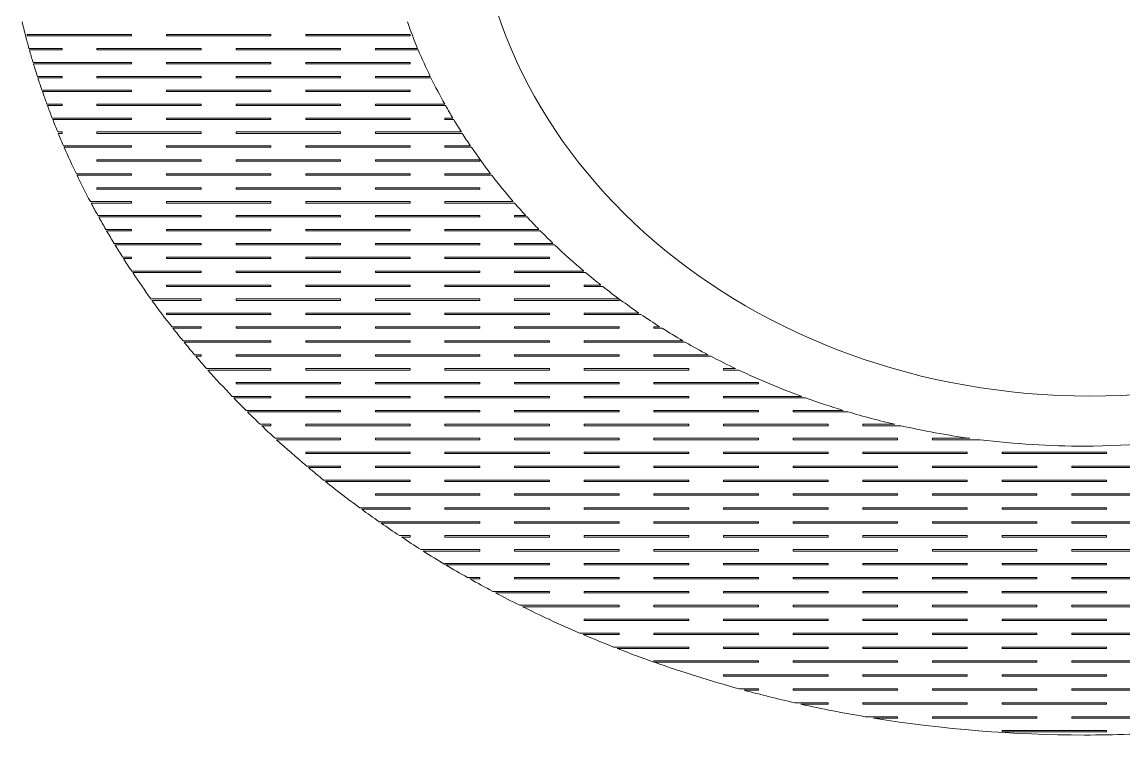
# Model space of a CAD drawing. Header units: millimetres. Extents: x 4 to 421, y -237 to -7.
# Drawn here: x 6.4 to 118, y -236.5 to -164.2 of the extents above; entities that cross this region are included whole.
import ezdxf

# ---------------------------------------------------------------- set-up
doc = ezdxf.new("R2010")
doc.units = ezdxf.units.MM
doc.header["$MEASUREMENT"] = 0
doc.layers.add('Layer 1', color=7, linetype='Continuous', lineweight=0)

msp = doc.modelspace()

# ---------------------------------------------------------------- linework, layer by layer
at = {"layer": 'Layer 1', "color": 5, "lineweight": 0, "true_color": 0x0000ff}
for p, q in [((17.48, -165.5), (6.9, -165.5)), ((6.9, -165.64), (6.9, -165.5)), ((6.9, -165.64), (17.48, -165.64)), ((17.48, -165.5), (17.48, -165.64)), ((31.59, -165.5), (21.01, -165.5)), ((21.01, -165.64), (21.01, -165.5)), ((21.01, -165.64), (31.59, -165.64)), ((31.59, -165.5), (31.59, -165.64)), ((35.12, -165.64), (35.12, -165.5)), ((45.7, -165.5), (35.12, -165.5)), ((35.12, -165.64), (45.7, -165.64)), ((45.7, -165.5), (45.7, -165.64)), ((10.43, -166.91), (7.08, -166.91)), ((7.12, -167.06), (10.43, -167.06)), ((10.43, -166.91), (10.43, -167.06)), ((13.95, -167.06), (13.95, -166.91)), ((24.54, -166.91), (13.95, -166.91)), ((13.95, -167.06), (24.54, -167.06)), ((24.54, -166.91), (24.54, -167.06)), ((38.65, -166.91), (28.06, -166.91)), ((28.06, -167.06), (28.06, -166.91)), ((28.06, -167.06), (38.65, -167.06)), ((38.65, -166.91), (38.65, -167.06)), ((42.18, -167.06), (42.18, -166.91)), ((46.46, -166.91), (42.18, -166.91)), ((42.18, -167.06), (46.52, -167.06)), ((17.48, -168.33), (7.49, -168.33)), ((7.53, -168.47), (17.48, -168.47)), ((17.48, -168.33), (17.48, -168.47)), ((31.59, -168.33), (21.01, -168.33)), ((21.01, -168.47), (21.01, -168.33)), ((21.01, -168.47), (31.59, -168.47)), ((31.59, -168.33), (31.59, -168.47)), ((35.12, -168.47), (35.12, -168.33)), ((45.7, -168.33), (35.12, -168.33)), ((35.12, -168.47), (45.7, -168.47)), ((45.7, -168.33), (45.7, -168.47)), ((10.43, -169.74), (7.93, -169.74)), ((7.97, -169.88), (10.43, -169.88)), ((10.43, -169.74), (10.43, -169.88)), ((13.95, -169.88), (13.95, -169.74)), ((24.54, -169.74), (13.95, -169.74)), ((13.95, -169.88), (24.54, -169.88)), ((24.54, -169.74), (24.54, -169.88)), ((38.65, -169.74), (28.06, -169.74)), ((28.06, -169.88), (28.06, -169.74)), ((28.06, -169.88), (38.65, -169.88)), ((38.65, -169.74), (38.65, -169.88)), ((42.18, -169.88), (42.18, -169.74)), ((47.74, -169.74), (42.18, -169.74)), ((42.18, -169.88), (47.8, -169.88)), ((17.48, -171.15), (8.4, -171.15)), ((8.45, -171.29), (17.48, -171.29)), ((17.48, -171.15), (17.48, -171.29)), ((31.59, -171.15), (21.01, -171.15)), ((21.01, -171.29), (21.01, -171.15)), ((21.01, -171.29), (31.59, -171.29)), ((31.59, -171.15), (31.59, -171.29)), ((35.12, -171.29), (35.12, -171.15)), ((45.7, -171.15), (35.12, -171.15)), ((35.12, -171.29), (45.7, -171.29)), ((45.7, -171.15), (45.7, -171.29)), ((10.43, -172.56), (8.9, -172.56)), ((8.95, -172.7), (10.43, -172.7)), ((10.43, -172.56), (10.43, -172.7)), ((13.95, -172.7), (13.95, -172.56)), ((24.54, -172.56), (13.95, -172.56)), ((13.95, -172.7), (24.54, -172.7)), ((24.54, -172.56), (24.54, -172.7)), ((38.65, -172.56), (28.06, -172.56)), ((28.06, -172.7), (28.06, -172.56)), ((28.06, -172.7), (38.65, -172.7)), ((38.65, -172.56), (38.65, -172.7)), ((42.18, -172.7), (42.18, -172.56)), ((49.21, -172.56), (42.18, -172.56)), ((42.18, -172.7), (49.29, -172.7)), ((17.48, -173.97), (9.43, -173.97)), ((9.49, -174.11), (17.48, -174.11)), ((17.48, -173.97), (17.48, -174.11)), ((31.59, -173.97), (21.01, -173.97)), ((21.01, -174.11), (21.01, -173.97)), ((21.01, -174.11), (31.59, -174.11)), ((31.59, -173.97), (31.59, -174.11)), ((35.12, -174.11), (35.12, -173.97)), ((45.7, -173.97), (35.12, -173.97)), ((35.12, -174.11), (45.7, -174.11)), ((45.7, -173.97), (45.7, -174.11)), ((49.23, -174.11), (49.23, -173.97)), ((50.02, -173.97), (49.23, -173.97)), ((49.23, -174.11), (50.11, -174.11)), ((10.43, -175.38), (10, -175.38)), ((10.05, -175.52), (10.43, -175.52)), ((10.43, -175.38), (10.43, -175.52)), ((13.95, -175.52), (13.95, -175.38)), ((24.54, -175.38), (13.95, -175.38)), ((13.95, -175.52), (24.54, -175.52)), ((24.54, -175.38), (24.54, -175.52)), ((38.65, -175.38), (28.06, -175.38)), ((28.06, -175.52), (28.06, -175.38)), ((28.06, -175.52), (38.65, -175.52)), ((38.65, -175.38), (38.65, -175.52)), ((42.18, -175.52), (42.18, -175.38)), ((50.89, -175.38), (42.18, -175.38)), ((42.18, -175.52), (50.98, -175.52)), ((17.48, -176.79), (10.59, -176.79)), ((10.65, -176.93), (17.48, -176.93)), ((17.48, -176.79), (17.48, -176.93)), ((31.59, -176.79), (21.01, -176.79)), ((21.01, -176.93), (21.01, -176.79)), ((21.01, -176.93), (31.59, -176.93)), ((31.59, -176.79), (31.59, -176.93)), ((35.12, -176.93), (35.12, -176.79)), ((45.7, -176.79), (35.12, -176.79)), ((35.12, -176.93), (45.7, -176.93)), ((45.7, -176.79), (45.7, -176.93)), ((49.23, -176.93), (49.23, -176.79)), ((51.82, -176.79), (49.23, -176.79)), ((49.23, -176.93), (51.91, -176.93)), ((13.95, -178.34), (13.95, -178.2)), ((24.54, -178.2), (13.95, -178.2)), ((13.95, -178.34), (24.54, -178.34)), ((24.54, -178.2), (24.54, -178.34)), ((38.65, -178.2), (28.06, -178.2)), ((28.06, -178.34), (28.06, -178.2)), ((28.06, -178.34), (38.65, -178.34)), ((38.65, -178.2), (38.65, -178.34)), ((42.18, -178.34), (42.18, -178.2)), ((52.76, -178.2), (42.18, -178.2)), ((42.18, -178.34), (52.76, -178.34)), ((52.76, -178.2), (52.76, -178.34)), ((17.48, -179.61), (11.88, -179.61)), ((17.48, -179.61), (17.48, -179.76)), ((31.59, -179.61), (21.01, -179.61)), ((21.01, -179.76), (21.01, -179.61)), ((31.59, -179.61), (31.59, -179.76)), ((35.12, -179.76), (35.12, -179.61)), ((45.7, -179.61), (35.12, -179.61)), ((45.7, -179.61), (45.7, -179.76)), ((49.23, -179.76), (49.23, -179.61)), ((53.85, -179.61), (49.23, -179.61)), ((11.95, -179.76), (17.48, -179.76)), ((21.01, -179.76), (31.59, -179.76)), ((35.12, -179.76), (45.7, -179.76)), ((49.23, -179.76), (53.96, -179.76)), ((13.95, -181.17), (13.95, -181.03)), ((24.54, -181.03), (13.95, -181.03)), ((13.95, -181.17), (24.54, -181.17)), ((24.54, -181.03), (24.54, -181.17)), ((38.65, -181.03), (28.06, -181.03)), ((28.06, -181.17), (28.06, -181.03)), ((28.06, -181.17), (38.65, -181.17)), ((38.65, -181.03), (38.65, -181.17)), ((42.18, -181.17), (42.18, -181.03)), ((52.76, -181.03), (42.18, -181.03)), ((42.18, -181.17), (52.76, -181.17)), ((52.76, -181.03), (52.76, -181.17)), ((17.48, -182.44), (13.3, -182.44)), ((13.38, -182.58), (17.48, -182.58)), ((17.48, -182.44), (17.48, -182.58)), ((31.59, -182.44), (21.01, -182.44)), ((21.01, -182.58), (21.01, -182.44)), ((21.01, -182.58), (31.59, -182.58)), ((31.59, -182.44), (31.59, -182.58)), ((35.12, -182.58), (35.12, -182.44)), ((45.7, -182.44), (35.12, -182.44)), ((35.12, -182.58), (45.7, -182.58)), ((45.7, -182.44), (45.7, -182.58)), ((49.23, -182.58), (49.23, -182.44)), ((56.15, -182.44), (49.23, -182.44)), ((49.23, -182.58), (56.27, -182.58)), ((24.54, -183.85), (14.07, -183.85)), ((14.15, -183.99), (24.54, -183.99)), ((24.54, -183.85), (24.54, -183.99)), ((38.65, -183.85), (28.06, -183.85)), ((28.06, -183.99), (28.06, -183.85)), ((28.06, -183.99), (38.65, -183.99)), ((38.65, -183.85), (38.65, -183.99)), ((42.18, -183.99), (42.18, -183.85)), ((52.76, -183.85), (42.18, -183.85)), ((42.18, -183.99), (52.76, -183.99)), ((52.76, -183.85), (52.76, -183.99)), ((56.29, -183.99), (56.29, -183.85)), ((57.41, -183.85), (56.29, -183.85)), ((56.29, -183.99), (57.54, -183.99)), ((17.48, -185.26), (14.87, -185.26)), ((17.48, -185.26), (17.48, -185.4)), ((31.59, -185.26), (21.01, -185.26)), ((21.01, -185.4), (21.01, -185.26)), ((31.59, -185.26), (31.59, -185.4)), ((35.12, -185.4), (35.12, -185.26)), ((45.7, -185.26), (35.12, -185.26)), ((45.7, -185.26), (45.7, -185.4)), ((49.23, -185.4), (49.23, -185.26)), ((58.75, -185.26), (49.23, -185.26)), ((14.95, -185.4), (17.48, -185.4)), ((21.01, -185.4), (31.59, -185.4)), ((35.12, -185.4), (45.7, -185.4)), ((49.23, -185.4), (58.89, -185.4)), ((24.54, -186.67), (15.7, -186.67)), ((15.79, -186.81), (24.54, -186.81)), ((24.54, -186.67), (24.54, -186.81)), ((38.65, -186.67), (28.06, -186.67)), ((28.06, -186.81), (28.06, -186.67)), ((28.06, -186.81), (38.65, -186.81)), ((38.65, -186.67), (38.65, -186.81)), ((42.18, -186.81), (42.18, -186.67)), ((52.76, -186.67), (42.18, -186.67)), ((42.18, -186.81), (52.76, -186.81)), ((52.76, -186.67), (52.76, -186.81)), ((56.29, -186.81), (56.29, -186.67)), ((60.17, -186.67), (56.29, -186.67)), ((56.29, -186.81), (60.32, -186.81)), ((17.48, -188.08), (16.58, -188.08)), ((16.67, -188.22), (17.48, -188.22)), ((17.48, -188.08), (17.48, -188.22)), ((31.59, -188.08), (21.01, -188.08)), ((21.01, -188.22), (21.01, -188.08)), ((21.01, -188.22), (31.59, -188.22)), ((31.59, -188.08), (31.59, -188.22)), ((35.12, -188.22), (35.12, -188.08)), ((45.7, -188.08), (35.12, -188.08)), ((35.12, -188.22), (45.7, -188.22)), ((45.7, -188.08), (45.7, -188.22)), ((49.23, -188.22), (49.23, -188.08)), ((59.81, -188.08), (49.23, -188.08)), ((49.23, -188.22), (59.81, -188.22)), ((59.81, -188.08), (59.81, -188.22)), ((24.54, -189.49), (17.49, -189.49)), ((17.59, -189.63), (24.54, -189.63)), ((24.54, -189.49), (24.54, -189.63)), ((38.65, -189.49), (28.06, -189.49)), ((28.06, -189.63), (28.06, -189.49)), ((28.06, -189.63), (38.65, -189.63)), ((38.65, -189.49), (38.65, -189.63)), ((42.18, -189.63), (42.18, -189.49)), ((52.76, -189.49), (42.18, -189.49)), ((42.18, -189.63), (52.76, -189.63)), ((52.76, -189.49), (52.76, -189.63)), ((56.29, -189.63), (56.29, -189.49)), ((63.31, -189.49), (56.29, -189.49)), ((56.29, -189.63), (63.47, -189.63)), ((31.59, -190.9), (21.01, -190.9)), ((21.01, -191.04), (21.01, -190.9)), ((31.59, -190.9), (31.59, -191.04)), ((35.12, -191.04), (35.12, -190.9)), ((45.7, -190.9), (35.12, -190.9)), ((45.7, -190.9), (45.7, -191.04)), ((49.23, -191.04), (49.23, -190.9)), ((59.81, -190.9), (49.23, -190.9)), ((59.81, -190.9), (59.81, -191.04)), ((63.34, -191.04), (63.34, -190.9)), ((65.03, -190.9), (63.34, -190.9)), ((21.01, -191.04), (31.59, -191.04)), ((35.12, -191.04), (45.7, -191.04)), ((49.23, -191.04), (59.81, -191.04)), ((63.34, -191.04), (65.21, -191.04)), ((24.54, -192.31), (19.44, -192.31)), ((19.54, -192.46), (24.54, -192.46)), ((24.54, -192.31), (24.54, -192.46)), ((38.65, -192.31), (28.06, -192.31)), ((28.06, -192.46), (28.06, -192.31)), ((28.06, -192.46), (38.65, -192.46)), ((38.65, -192.31), (38.65, -192.46)), ((42.18, -192.46), (42.18, -192.31)), ((52.76, -192.31), (42.18, -192.31)), ((42.18, -192.46), (52.76, -192.46)), ((52.76, -192.31), (52.76, -192.46)), ((56.29, -192.46), (56.29, -192.31)), ((66.87, -192.31), (56.29, -192.31)), ((56.29, -192.46), (66.87, -192.46)), ((66.87, -192.31), (66.87, -192.46)), ((31.59, -193.73), (21.01, -193.73)), ((21.01, -193.87), (21.01, -193.73)), ((21.01, -193.87), (31.59, -193.87)), ((31.59, -193.73), (31.59, -193.87)), ((35.12, -193.87), (35.12, -193.73)), ((45.7, -193.73), (35.12, -193.73)), ((35.12, -193.87), (45.7, -193.87)), ((45.7, -193.73), (45.7, -193.87)), ((49.23, -193.87), (49.23, -193.73)), ((59.81, -193.73), (49.23, -193.73)), ((49.23, -193.87), (59.81, -193.87)), ((59.81, -193.73), (59.81, -193.87)), ((63.34, -193.87), (63.34, -193.73)), ((68.87, -193.73), (63.34, -193.73)), ((63.34, -193.87), (69.08, -193.87)), ((24.54, -195.14), (21.56, -195.14)), ((21.67, -195.28), (24.54, -195.28)), ((24.54, -195.14), (24.54, -195.28)), ((28.06, -195.28), (28.06, -195.14)), ((38.65, -195.14), (28.06, -195.14)), ((28.06, -195.28), (38.65, -195.28)), ((38.65, -195.14), (38.65, -195.28)), ((42.18, -195.28), (42.18, -195.14)), ((52.76, -195.14), (42.18, -195.14)), ((42.18, -195.28), (52.76, -195.28)), ((52.76, -195.14), (52.76, -195.28)), ((56.29, -195.28), (56.29, -195.14)), ((66.87, -195.14), (56.29, -195.14)), ((56.29, -195.28), (66.87, -195.28)), ((66.87, -195.14), (66.87, -195.28)), ((70.4, -195.28), (70.4, -195.14)), ((71.01, -195.14), (70.4, -195.14)), ((70.4, -195.28), (71.24, -195.28)), ((31.59, -196.55), (22.69, -196.55)), ((22.8, -196.69), (31.59, -196.69)), ((31.59, -196.55), (31.59, -196.69)), ((35.12, -196.69), (35.12, -196.55)), ((45.7, -196.55), (35.12, -196.55)), ((35.12, -196.69), (45.7, -196.69)), ((45.7, -196.55), (45.7, -196.69)), ((49.23, -196.69), (49.23, -196.55)), ((59.81, -196.55), (49.23, -196.55)), ((49.23, -196.69), (59.81, -196.69)), ((59.81, -196.55), (59.81, -196.69)), ((63.34, -196.69), (63.34, -196.55)), ((73.34, -196.55), (63.34, -196.55)), ((63.34, -196.69), (73.58, -196.69)), ((24.54, -197.96), (23.86, -197.96)), ((23.98, -198.1), (24.54, -198.1)), ((24.54, -197.96), (24.54, -198.1)), ((28.06, -198.1), (28.06, -197.96)), ((38.65, -197.96), (28.06, -197.96)), ((28.06, -198.1), (38.65, -198.1)), ((38.65, -197.96), (38.65, -198.1)), ((42.18, -198.1), (42.18, -197.96)), ((52.76, -197.96), (42.18, -197.96)), ((42.18, -198.1), (52.76, -198.1)), ((52.76, -197.96), (52.76, -198.1)), ((56.29, -198.1), (56.29, -197.96)), ((66.87, -197.96), (56.29, -197.96)), ((56.29, -198.1), (66.87, -198.1)), ((66.87, -197.96), (66.87, -198.1)), ((70.4, -198.1), (70.4, -197.96)), ((75.88, -197.96), (70.4, -197.96)), ((70.4, -198.1), (76.15, -198.1)), ((31.59, -199.37), (25.08, -199.37)), ((25.21, -199.51), (31.59, -199.51)), ((31.59, -199.37), (31.59, -199.51)), ((35.12, -199.51), (35.12, -199.37)), ((45.7, -199.37), (35.12, -199.37)), ((35.12, -199.51), (45.7, -199.51)), ((45.7, -199.37), (45.7, -199.51)), ((49.23, -199.51), (49.23, -199.37)), ((59.81, -199.37), (49.23, -199.37)), ((49.23, -199.51), (59.81, -199.51)), ((59.81, -199.37), (59.81, -199.51)), ((63.34, -199.51), (63.34, -199.37)), ((73.93, -199.37), (63.34, -199.37)), ((63.34, -199.51), (73.93, -199.51)), ((73.93, -199.37), (73.93, -199.51)), ((77.45, -199.51), (77.45, -199.37)), ((78.68, -199.37), (77.45, -199.37)), ((77.45, -199.51), (78.98, -199.51)), ((28.06, -200.92), (28.06, -200.78)), ((38.65, -200.78), (28.06, -200.78)), ((28.06, -200.92), (38.65, -200.92)), ((38.65, -200.78), (38.65, -200.92)), ((42.18, -200.92), (42.18, -200.78)), ((52.76, -200.78), (42.18, -200.78)), ((42.18, -200.92), (52.76, -200.92)), ((52.76, -200.78), (52.76, -200.92)), ((56.29, -200.92), (56.29, -200.78)), ((66.87, -200.78), (56.29, -200.78)), ((56.29, -200.92), (66.87, -200.92)), ((66.87, -200.78), (66.87, -200.92)), ((70.4, -200.92), (70.4, -200.78)), ((80.98, -200.78), (70.4, -200.78)), ((70.4, -200.92), (80.98, -200.92)), ((80.98, -200.78), (80.98, -200.92)), ((31.59, -202.19), (27.68, -202.19)), ((27.82, -202.33), (31.59, -202.33)), ((31.59, -202.19), (31.59, -202.33)), ((35.12, -202.33), (35.12, -202.19)), ((45.7, -202.19), (35.12, -202.19)), ((35.12, -202.33), (45.7, -202.33)), ((45.7, -202.19), (45.7, -202.33)), ((49.23, -202.33), (49.23, -202.19)), ((59.81, -202.19), (49.23, -202.19)), ((49.23, -202.33), (59.81, -202.33)), ((59.81, -202.19), (59.81, -202.33)), ((63.34, -202.33), (63.34, -202.19)), ((73.93, -202.19), (63.34, -202.19)), ((63.34, -202.33), (73.93, -202.33)), ((73.93, -202.19), (73.93, -202.33)), ((77.45, -202.33), (77.45, -202.19)), ((85.38, -202.19), (77.45, -202.19)), ((77.45, -202.33), (85.77, -202.33)), ((38.65, -203.6), (29.07, -203.6)), ((29.21, -203.74), (38.65, -203.74)), ((38.65, -203.6), (38.65, -203.74)), ((42.18, -203.74), (42.18, -203.6)), ((52.76, -203.6), (42.18, -203.6)), ((42.18, -203.74), (52.76, -203.74)), ((52.76, -203.6), (52.76, -203.74)), ((56.29, -203.74), (56.29, -203.6)), ((66.87, -203.6), (56.29, -203.6)), ((56.29, -203.74), (66.87, -203.74)), ((66.87, -203.6), (66.87, -203.74)), ((70.4, -203.74), (70.4, -203.6)), ((80.98, -203.6), (70.4, -203.6)), ((70.4, -203.74), (80.98, -203.74)), ((80.98, -203.6), (80.98, -203.74)), ((84.51, -203.74), (84.51, -203.6)), ((89.58, -203.6), (84.51, -203.6)), ((84.51, -203.74), (90.05, -203.74)), ((31.59, -205.01), (30.51, -205.01)), ((30.66, -205.16), (31.59, -205.16)), ((31.59, -205.01), (31.59, -205.16)), ((35.12, -205.16), (35.12, -205.01)), ((45.7, -205.01), (35.12, -205.01)), ((35.12, -205.16), (45.7, -205.16)), ((45.7, -205.01), (45.7, -205.16)), ((49.23, -205.16), (49.23, -205.01)), ((59.81, -205.01), (49.23, -205.01)), ((49.23, -205.16), (59.81, -205.16)), ((59.81, -205.01), (59.81, -205.16)), ((63.34, -205.16), (63.34, -205.01)), ((73.93, -205.01), (63.34, -205.01)), ((63.34, -205.16), (73.93, -205.16)), ((73.93, -205.01), (73.93, -205.16)), ((77.45, -205.16), (77.45, -205.01)), ((88.04, -205.01), (77.45, -205.01)), ((77.45, -205.16), (88.04, -205.16)), ((88.04, -205.01), (88.04, -205.16)), ((91.56, -205.16), (91.56, -205.01)), ((94.81, -205.01), (91.56, -205.01)), ((91.56, -205.16), (95.42, -205.16)), ((38.65, -206.43), (32.01, -206.43)), ((38.65, -206.43), (38.65, -206.57)), ((52.76, -206.43), (42.18, -206.43)), ((42.18, -206.57), (42.18, -206.43)), ((52.76, -206.43), (52.76, -206.57)), ((66.87, -206.43), (56.29, -206.43)), ((56.29, -206.57), (56.29, -206.43)), ((66.87, -206.43), (66.87, -206.57)), ((80.98, -206.43), (70.4, -206.43)), ((70.4, -206.57), (70.4, -206.43)), ((80.98, -206.43), (80.98, -206.57)), ((95.09, -206.43), (84.51, -206.43)), ((84.51, -206.57), (84.51, -206.43)), ((95.09, -206.43), (95.09, -206.57)), ((98.62, -206.57), (98.62, -206.43)), ((102.4, -206.43), (98.62, -206.43)), ((32.17, -206.57), (38.65, -206.57)), ((42.18, -206.57), (52.76, -206.57)), ((56.29, -206.57), (66.87, -206.57)), ((70.4, -206.57), (80.98, -206.57)), ((84.51, -206.57), (95.09, -206.57)), ((98.62, -206.57), (103.47, -206.57)), ((45.7, -207.84), (35.12, -207.84)), ((35.12, -207.98), (35.12, -207.84)), ((35.12, -207.98), (45.7, -207.98)), ((45.7, -207.84), (45.7, -207.98)), ((59.81, -207.84), (49.23, -207.84)), ((49.23, -207.98), (49.23, -207.84)), ((49.23, -207.98), (59.81, -207.98)), ((59.81, -207.84), (59.81, -207.98)), ((73.93, -207.84), (63.34, -207.84)), ((63.34, -207.98), (63.34, -207.84)), ((63.34, -207.98), (73.93, -207.98)), ((73.93, -207.84), (73.93, -207.98)), ((88.04, -207.84), (77.45, -207.84)), ((77.45, -207.98), (77.45, -207.84)), ((77.45, -207.98), (88.04, -207.98)), ((88.04, -207.84), (88.04, -207.98)), ((91.56, -207.98), (91.56, -207.84)), ((102.15, -207.84), (91.56, -207.84)), ((91.56, -207.98), (102.15, -207.98)), ((102.15, -207.84), (102.15, -207.98)), ((105.68, -207.98), (105.68, -207.84)), ((116.26, -207.84), (105.68, -207.84)), ((105.68, -207.98), (116.26, -207.98)), ((116.26, -207.84), (116.26, -207.98)), ((38.65, -209.25), (35.22, -209.25)), ((35.39, -209.39), (38.65, -209.39)), ((38.65, -209.25), (38.65, -209.39)), ((42.18, -209.39), (42.18, -209.25)), ((52.76, -209.25), (42.18, -209.25)), ((42.18, -209.39), (52.76, -209.39)), ((52.76, -209.25), (52.76, -209.39)), ((66.87, -209.25), (56.29, -209.25)), ((56.29, -209.39), (56.29, -209.25)), ((56.29, -209.39), (66.87, -209.39)), ((66.87, -209.25), (66.87, -209.39)), ((80.98, -209.25), (70.4, -209.25)), ((70.4, -209.39), (70.4, -209.25)), ((70.4, -209.39), (80.98, -209.39)), ((80.98, -209.25), (80.98, -209.39)), ((95.09, -209.25), (84.51, -209.25)), ((84.51, -209.39), (84.51, -209.25)), ((84.51, -209.39), (95.09, -209.39)), ((95.09, -209.25), (95.09, -209.39)), ((109.2, -209.25), (98.62, -209.25)), ((98.62, -209.39), (98.62, -209.25)), ((98.62, -209.39), (109.2, -209.39)), ((109.2, -209.25), (109.2, -209.39)), ((123.31, -209.25), (112.73, -209.25)), ((112.73, -209.39), (112.73, -209.25)), ((112.73, -209.39), (123.31, -209.39)), ((45.7, -210.66), (36.93, -210.66)), ((37.11, -210.8), (45.7, -210.8)), ((45.7, -210.66), (45.7, -210.8)), ((59.81, -210.66), (49.23, -210.66)), ((49.23, -210.8), (49.23, -210.66)), ((49.23, -210.8), (59.81, -210.8)), ((59.81, -210.66), (59.81, -210.8)), ((73.93, -210.66), (63.34, -210.66)), ((63.34, -210.8), (63.34, -210.66)), ((63.34, -210.8), (73.93, -210.8)), ((73.93, -210.66), (73.93, -210.8)), ((88.04, -210.66), (77.45, -210.66)), ((77.45, -210.8), (77.45, -210.66)), ((77.45, -210.8), (88.04, -210.8)), ((88.04, -210.66), (88.04, -210.8)), ((102.15, -210.66), (91.56, -210.66)), ((91.56, -210.8), (91.56, -210.66)), ((91.56, -210.8), (102.15, -210.8)), ((102.15, -210.66), (102.15, -210.8)), ((116.26, -210.66), (105.68, -210.66)), ((105.68, -210.8), (105.68, -210.66)), ((105.68, -210.8), (116.26, -210.8)), ((116.26, -210.66), (116.26, -210.8)), ((42.18, -212.21), (42.18, -212.07)), ((52.76, -212.07), (42.18, -212.07)), ((52.76, -212.07), (52.76, -212.21)), ((66.87, -212.07), (56.29, -212.07)), ((56.29, -212.21), (56.29, -212.07)), ((66.87, -212.07), (66.87, -212.21)), ((80.98, -212.07), (70.4, -212.07)), ((70.4, -212.21), (70.4, -212.07)), ((80.98, -212.07), (80.98, -212.21)), ((95.09, -212.07), (84.51, -212.07)), ((84.51, -212.21), (84.51, -212.07)), ((95.09, -212.07), (95.09, -212.21)), ((109.2, -212.07), (98.62, -212.07)), ((98.62, -212.21), (98.62, -212.07)), ((109.2, -212.07), (109.2, -212.21)), ((123.31, -212.07), (112.73, -212.07)), ((112.73, -212.21), (112.73, -212.07)), ((42.18, -212.21), (52.76, -212.21)), ((56.29, -212.21), (66.87, -212.21)), ((70.4, -212.21), (80.98, -212.21)), ((84.51, -212.21), (95.09, -212.21)), ((98.62, -212.21), (109.2, -212.21)), ((112.73, -212.21), (123.31, -212.21)), ((45.7, -213.48), (40.59, -213.48)), ((40.79, -213.62), (45.7, -213.62)), ((45.7, -213.48), (45.7, -213.62)), ((59.81, -213.48), (49.23, -213.48)), ((49.23, -213.62), (49.23, -213.48)), ((49.23, -213.62), (59.81, -213.62)), ((59.81, -213.48), (59.81, -213.62)), ((73.93, -213.48), (63.34, -213.48)), ((63.34, -213.62), (63.34, -213.48)), ((63.34, -213.62), (73.93, -213.62)), ((73.93, -213.48), (73.93, -213.62)), ((88.04, -213.48), (77.45, -213.48)), ((77.45, -213.62), (77.45, -213.48)), ((77.45, -213.62), (88.04, -213.62)), ((88.04, -213.48), (88.04, -213.62)), ((102.15, -213.48), (91.56, -213.48)), ((91.56, -213.62), (91.56, -213.48)), ((91.56, -213.62), (102.15, -213.62)), ((102.15, -213.48), (102.15, -213.62)), ((116.26, -213.48), (105.68, -213.48)), ((105.68, -213.62), (105.68, -213.48)), ((105.68, -213.62), (116.26, -213.62)), ((116.26, -213.48), (116.26, -213.62)), ((52.76, -214.89), (42.56, -214.89)), ((42.76, -215.03), (52.76, -215.03)), ((52.76, -214.89), (52.76, -215.03)), ((66.87, -214.89), (56.29, -214.89)), ((56.29, -215.03), (56.29, -214.89)), ((56.29, -215.03), (66.87, -215.03)), ((66.87, -214.89), (66.87, -215.03)), ((80.98, -214.89), (70.4, -214.89)), ((70.4, -215.03), (70.4, -214.89)), ((70.4, -215.03), (80.98, -215.03)), ((80.98, -214.89), (80.98, -215.03)), ((95.09, -214.89), (84.51, -214.89)), ((84.51, -215.03), (84.51, -214.89)), ((84.51, -215.03), (95.09, -215.03)), ((95.09, -214.89), (95.09, -215.03)), ((109.2, -214.89), (98.62, -214.89)), ((98.62, -215.03), (98.62, -214.89)), ((98.62, -215.03), (109.2, -215.03)), ((109.2, -214.89), (109.2, -215.03)), ((123.31, -214.89), (112.73, -214.89)), ((112.73, -215.03), (112.73, -214.89)), ((112.73, -215.03), (123.31, -215.03)), ((45.7, -216.3), (44.62, -216.3)), ((44.84, -216.44), (45.7, -216.44)), ((45.7, -216.3), (45.7, -216.44)), ((59.81, -216.3), (49.23, -216.3)), ((49.23, -216.44), (49.23, -216.3)), ((49.23, -216.44), (59.81, -216.44)), ((59.81, -216.3), (59.81, -216.44)), ((73.93, -216.3), (63.34, -216.3)), ((63.34, -216.44), (63.34, -216.3)), ((63.34, -216.44), (73.93, -216.44)), ((73.93, -216.3), (73.93, -216.44)), ((88.04, -216.3), (77.45, -216.3)), ((77.45, -216.44), (77.45, -216.3)), ((77.45, -216.44), (88.04, -216.44)), ((88.04, -216.3), (88.04, -216.44)), ((102.15, -216.3), (91.56, -216.3)), ((91.56, -216.44), (91.56, -216.3)), ((91.56, -216.44), (102.15, -216.44)), ((102.15, -216.3), (102.15, -216.44)), ((116.26, -216.3), (105.68, -216.3)), ((105.68, -216.44), (105.68, -216.3)), ((105.68, -216.44), (116.26, -216.44)), ((116.26, -216.3), (116.26, -216.44)), ((52.76, -217.71), (46.79, -217.71)), ((47.02, -217.86), (52.76, -217.86)), ((52.76, -217.71), (52.76, -217.86)), ((56.29, -217.86), (56.29, -217.71)), ((66.87, -217.71), (56.29, -217.71)), ((56.29, -217.86), (66.87, -217.86)), ((66.87, -217.71), (66.87, -217.86)), ((80.98, -217.71), (70.4, -217.71)), ((70.4, -217.86), (70.4, -217.71)), ((70.4, -217.86), (80.98, -217.86)), ((80.98, -217.71), (80.98, -217.86)), ((95.09, -217.71), (84.51, -217.71)), ((84.51, -217.86), (84.51, -217.71)), ((84.51, -217.86), (95.09, -217.86)), ((95.09, -217.71), (95.09, -217.86)), ((109.2, -217.71), (98.62, -217.71)), ((98.62, -217.86), (98.62, -217.71)), ((98.62, -217.86), (109.2, -217.86)), ((109.2, -217.71), (109.2, -217.86)), ((123.31, -217.71), (112.73, -217.71)), ((112.73, -217.86), (112.73, -217.71)), ((112.73, -217.86), (123.31, -217.86)), ((59.81, -219.13), (49.23, -219.13)), ((49.23, -219.21), (49.23, -219.13)), ((49.32, -219.27), (59.81, -219.27)), ((59.81, -219.13), (59.81, -219.27)), ((73.93, -219.13), (63.34, -219.13)), ((63.34, -219.27), (63.34, -219.13)), ((63.34, -219.27), (73.93, -219.27)), ((73.93, -219.13), (73.93, -219.27)), ((88.04, -219.13), (77.45, -219.13)), ((77.45, -219.27), (77.45, -219.13)), ((77.45, -219.27), (88.04, -219.27)), ((88.04, -219.13), (88.04, -219.27)), ((102.15, -219.13), (91.56, -219.13)), ((91.56, -219.27), (91.56, -219.13)), ((91.56, -219.27), (102.15, -219.27)), ((102.15, -219.13), (102.15, -219.27)), ((116.26, -219.13), (105.68, -219.13)), ((105.68, -219.27), (105.68, -219.13)), ((105.68, -219.27), (116.26, -219.27)), ((116.26, -219.13), (116.26, -219.27)), ((52.76, -220.54), (51.51, -220.54)), ((51.76, -220.68), (52.76, -220.68)), ((52.76, -220.54), (52.76, -220.68)), ((56.29, -220.68), (56.29, -220.54)), ((66.87, -220.54), (56.29, -220.54)), ((56.29, -220.68), (66.87, -220.68)), ((66.87, -220.54), (66.87, -220.68)), ((80.98, -220.54), (70.4, -220.54)), ((70.4, -220.68), (70.4, -220.54)), ((70.4, -220.68), (80.98, -220.68)), ((80.98, -220.54), (80.98, -220.68)), ((95.09, -220.54), (84.51, -220.54)), ((84.51, -220.68), (84.51, -220.54)), ((84.51, -220.68), (95.09, -220.68)), ((95.09, -220.54), (95.09, -220.68)), ((109.2, -220.54), (98.62, -220.54)), ((98.62, -220.68), (98.62, -220.54)), ((98.62, -220.68), (109.2, -220.68)), ((109.2, -220.54), (109.2, -220.68)), ((123.31, -220.54), (112.73, -220.54)), ((112.73, -220.68), (112.73, -220.54)), ((112.73, -220.68), (123.31, -220.68)), ((59.81, -221.95), (54.07, -221.95)), ((54.34, -222.09), (59.81, -222.09)), ((59.81, -221.95), (59.81, -222.09)), ((73.93, -221.95), (63.34, -221.95)), ((63.34, -222.09), (63.34, -221.95)), ((63.34, -222.09), (73.93, -222.09)), ((73.93, -221.95), (73.93, -222.09)), ((88.04, -221.95), (77.45, -221.95)), ((77.45, -222.09), (77.45, -221.95)), ((77.45, -222.09), (88.04, -222.09)), ((88.04, -221.95), (88.04, -222.09)), ((102.15, -221.95), (91.56, -221.95)), ((91.56, -222.09), (91.56, -221.95)), ((91.56, -222.09), (102.15, -222.09)), ((102.15, -221.95), (102.15, -222.09)), ((116.26, -221.95), (105.68, -221.95)), ((105.68, -222.09), (105.68, -221.95)), ((105.68, -222.09), (116.26, -222.09)), ((116.26, -221.95), (116.26, -222.09)), ((66.87, -223.36), (56.81, -223.36)), ((57.09, -223.5), (66.87, -223.5)), ((66.87, -223.36), (66.87, -223.5)), ((80.98, -223.36), (70.4, -223.36)), ((70.4, -223.5), (70.4, -223.36)), ((70.4, -223.5), (80.98, -223.5)), ((80.98, -223.36), (80.98, -223.5)), ((95.09, -223.36), (84.51, -223.36)), ((84.51, -223.5), (84.51, -223.36)), ((84.51, -223.5), (95.09, -223.5)), ((95.09, -223.36), (95.09, -223.5)), ((109.2, -223.36), (98.62, -223.36)), ((98.62, -223.5), (98.62, -223.36)), ((98.62, -223.5), (109.2, -223.5)), ((109.2, -223.36), (109.2, -223.5)), ((123.31, -223.36), (112.73, -223.36)), ((112.73, -223.5), (112.73, -223.36)), ((112.73, -223.5), (123.31, -223.5)), ((59.81, -224.77), (59.74, -224.77)), ((59.81, -224.77), (59.81, -224.81)), ((73.93, -224.77), (63.34, -224.77)), ((63.34, -224.91), (63.34, -224.77)), ((63.34, -224.91), (73.93, -224.91)), ((73.93, -224.77), (73.93, -224.91)), ((88.04, -224.77), (77.45, -224.77)), ((77.45, -224.91), (77.45, -224.77)), ((77.45, -224.91), (88.04, -224.91)), ((88.04, -224.77), (88.04, -224.91)), ((102.15, -224.77), (91.56, -224.77)), ((91.56, -224.91), (91.56, -224.77)), ((91.56, -224.91), (102.15, -224.91)), ((102.15, -224.77), (102.15, -224.91)), ((116.26, -224.77), (105.68, -224.77)), ((105.68, -224.91), (105.68, -224.77)), ((105.68, -224.91), (116.26, -224.91)), ((116.26, -224.77), (116.26, -224.91)), ((66.87, -226.18), (62.89, -226.18)), ((63.22, -226.32), (66.87, -226.32)), ((66.87, -226.18), (66.87, -226.32)), ((70.4, -226.32), (70.4, -226.18)), ((80.98, -226.18), (70.4, -226.18)), ((70.4, -226.32), (80.98, -226.32)), ((80.98, -226.18), (80.98, -226.32)), ((95.09, -226.18), (84.51, -226.18)), ((84.51, -226.32), (84.51, -226.18)), ((84.51, -226.32), (95.09, -226.32)), ((95.09, -226.18), (95.09, -226.32)), ((109.2, -226.18), (98.62, -226.18)), ((98.62, -226.32), (98.62, -226.18)), ((98.62, -226.32), (109.2, -226.32)), ((109.2, -226.18), (109.2, -226.32)), ((123.31, -226.18), (112.73, -226.18)), ((112.73, -226.32), (112.73, -226.18)), ((112.73, -226.32), (123.31, -226.32)), ((73.93, -227.59), (66.32, -227.59)), ((66.68, -227.73), (73.93, -227.73)), ((73.93, -227.59), (73.93, -227.73)), ((88.04, -227.59), (77.45, -227.59)), ((77.45, -227.73), (77.45, -227.59)), ((77.45, -227.73), (88.04, -227.73)), ((88.04, -227.59), (88.04, -227.73)), ((102.15, -227.59), (91.56, -227.59)), ((91.56, -227.73), (91.56, -227.59)), ((91.56, -227.73), (102.15, -227.73)), ((102.15, -227.59), (102.15, -227.73)), ((116.26, -227.59), (105.68, -227.59)), ((105.68, -227.73), (105.68, -227.59)), ((105.68, -227.73), (116.26, -227.73)), ((116.26, -227.59), (116.26, -227.73)), ((80.98, -229), (70.4, -229)), ((70.4, -229.12), (70.4, -229)), ((70.47, -229.14), (80.98, -229.14)), ((80.98, -229), (80.98, -229.14)), ((95.09, -229), (84.51, -229)), ((84.51, -229.14), (84.51, -229)), ((84.51, -229.14), (95.09, -229.14)), ((95.09, -229), (95.09, -229.14)), ((109.2, -229), (98.62, -229)), ((98.62, -229.14), (98.62, -229)), ((98.62, -229.14), (109.2, -229.14)), ((109.2, -229), (109.2, -229.14)), ((123.31, -229), (112.73, -229)), ((112.73, -229.14), (112.73, -229)), ((112.73, -229.14), (123.31, -229.14)), ((88.04, -230.41), (77.45, -230.41)), ((77.45, -230.56), (77.45, -230.41)), ((77.45, -230.56), (88.04, -230.56)), ((88.04, -230.41), (88.04, -230.56)), ((102.15, -230.41), (91.56, -230.41)), ((91.56, -230.56), (91.56, -230.41)), ((91.56, -230.56), (102.15, -230.56)), ((102.15, -230.41), (102.15, -230.56)), ((116.26, -230.41), (105.68, -230.41)), ((105.68, -230.56), (105.68, -230.41)), ((105.68, -230.56), (116.26, -230.56)), ((116.26, -230.41), (116.26, -230.56)), ((80.98, -231.83), (79.03, -231.83)), ((79.54, -231.97), (80.98, -231.97)), ((80.98, -231.83), (80.98, -231.97)), ((84.51, -231.97), (84.51, -231.83)), ((95.09, -231.83), (84.51, -231.83)), ((84.51, -231.97), (95.09, -231.97)), ((95.09, -231.83), (95.09, -231.97)), ((109.2, -231.83), (98.62, -231.83)), ((98.62, -231.97), (98.62, -231.83)), ((98.62, -231.97), (109.2, -231.97)), ((109.2, -231.83), (109.2, -231.97)), ((123.31, -231.83), (112.73, -231.83)), ((112.73, -231.97), (112.73, -231.83)), ((112.73, -231.97), (123.31, -231.97)), ((88.04, -233.24), (84.66, -233.24)), ((88.04, -233.24), (88.04, -233.38)), ((102.15, -233.24), (91.56, -233.24)), ((91.56, -233.38), (91.56, -233.24)), ((102.15, -233.24), (102.15, -233.38)), ((116.26, -233.24), (105.68, -233.24)), ((105.68, -233.38), (105.68, -233.24)), ((116.26, -233.24), (116.26, -233.38)), ((85.28, -233.38), (88.04, -233.38)), ((91.56, -233.38), (102.15, -233.38)), ((105.68, -233.38), (116.26, -233.38)), ((95.09, -234.65), (91.79, -234.65)), ((92.65, -234.79), (95.09, -234.79)), ((95.09, -234.65), (95.09, -234.79)), ((98.62, -234.79), (98.62, -234.65)), ((109.2, -234.65), (98.62, -234.65)), ((98.62, -234.79), (109.2, -234.79)), ((109.2, -234.65), (109.2, -234.79)), ((112.73, -234.79), (112.73, -234.65)), ((123.31, -234.65), (112.73, -234.65)), ((112.73, -234.79), (123.31, -234.79)), ((105.68, -236.2), (105.68, -236.06)), ((116.26, -236.06), (105.68, -236.06)), ((105.68, -236.2), (116.26, -236.2)), ((116.26, -236.06), (116.26, -236.2))]:
    msp.add_line(p, q, dxfattribs=at)
at = {"layer": 'Layer 1', "color": 1, "lineweight": 0, "true_color": 0xff0000}
msp.add_ellipse((114.58, -148.53), major_axis=(62.44, 0), ratio=0.858757, dxfattribs=at)
at = {"layer": 'Layer 1', "color": 5, "lineweight": 0, "true_color": 0x0000ff}
for points in [[(6.38, -164.23), (6.6, -165.13), (6.83, -166.02), (7.08, -166.91)], [(45.43, -164.23), (45.75, -165.14), (46.09, -166.03), (46.46, -166.91)], [(7.12, -167.06), (7.24, -167.48), (7.36, -167.9), (7.49, -168.33)], [(46.52, -167.06), (46.9, -167.96), (47.31, -168.85), (47.74, -169.74)], [(7.53, -168.47), (7.66, -168.89), (7.79, -169.31), (7.93, -169.74)], [(7.97, -169.88), (8.11, -170.3), (8.25, -170.73), (8.4, -171.15)], [(47.8, -169.88), (48.25, -170.78), (48.72, -171.68), (49.21, -172.56)], [(8.45, -171.29), (8.6, -171.71), (8.75, -172.14), (8.9, -172.56)], [(8.95, -172.7), (9.11, -173.12), (9.27, -173.55), (9.43, -173.97)], [(49.29, -172.7), (49.53, -173.13), (49.77, -173.55), (50.02, -173.97)], [(9.49, -174.11), (9.65, -174.54), (9.82, -174.96), (10, -175.38)], [(50.11, -174.11), (50.36, -174.54), (50.62, -174.96), (50.89, -175.38)], [(10.05, -175.52), (10.23, -175.95), (10.41, -176.37), (10.59, -176.79)], [(50.98, -175.52), (51.25, -175.95), (51.53, -176.37), (51.82, -176.79)], [(10.65, -176.93), (11.04, -177.83), (11.45, -178.73), (11.88, -179.61)], [(51.91, -176.93), (52.53, -177.84), (53.18, -178.74), (53.85, -179.61)], [(11.95, -179.76), (12.38, -180.66), (12.83, -181.55), (13.3, -182.44)], [(53.96, -179.76), (54.66, -180.67), (55.4, -181.56), (56.15, -182.44)], [(13.38, -182.58), (13.6, -183), (13.83, -183.43), (14.07, -183.85)], [(56.27, -182.58), (56.65, -183.01), (57.03, -183.43), (57.41, -183.85)], [(14.15, -183.99), (14.38, -184.41), (14.62, -184.84), (14.87, -185.26)], [(57.54, -183.99), (57.94, -184.42), (58.34, -184.84), (58.75, -185.26)], [(14.95, -185.4), (15.2, -185.83), (15.45, -186.25), (15.7, -186.67)], [(58.89, -185.4), (59.31, -185.83), (59.74, -186.25), (60.17, -186.67)], [(15.79, -186.81), (16.05, -187.24), (16.31, -187.66), (16.58, -188.08)], [(60.32, -186.81), (61.29, -187.73), (62.28, -188.63), (63.31, -189.49)], [(16.67, -188.22), (16.94, -188.65), (17.21, -189.07), (17.49, -189.49)], [(17.59, -189.63), (18.19, -190.54), (18.81, -191.43), (19.44, -192.31)], [(63.47, -189.63), (63.99, -190.06), (64.51, -190.49), (65.03, -190.9)], [(65.21, -191.04), (66.4, -191.98), (67.62, -192.87), (68.87, -193.73)], [(19.54, -192.46), (20.2, -193.36), (20.87, -194.26), (21.56, -195.14)], [(69.08, -193.87), (69.72, -194.3), (70.36, -194.72), (71.01, -195.14)], [(21.67, -195.28), (22.01, -195.7), (22.34, -196.13), (22.69, -196.55)], [(71.24, -195.28), (71.93, -195.71), (72.63, -196.14), (73.34, -196.55)], [(22.8, -196.69), (23.15, -197.12), (23.5, -197.54), (23.86, -197.96)], [(73.58, -196.69), (74.34, -197.13), (75.11, -197.55), (75.88, -197.96)], [(23.98, -198.1), (24.34, -198.53), (24.71, -198.95), (25.08, -199.37)], [(76.15, -198.1), (76.99, -198.54), (77.83, -198.96), (78.68, -199.37)], [(25.21, -199.51), (26.02, -200.42), (26.84, -201.31), (27.68, -202.19)], [(78.98, -199.51), (81.07, -200.5), (83.21, -201.39), (85.38, -202.19)], [(27.82, -202.33), (28.23, -202.76), (28.65, -203.18), (29.07, -203.6)], [(85.77, -202.33), (87.03, -202.79), (88.3, -203.21), (89.58, -203.6)], [(114.02, -207.22), (123.73, -207.22), (133.34, -205.56), (142.27, -202.33)], [(29.21, -203.74), (29.64, -204.17), (30.07, -204.59), (30.51, -205.01)], [(90.05, -203.74), (91.62, -204.22), (93.21, -204.64), (94.81, -205.01)], [(30.66, -205.16), (31.1, -205.58), (31.56, -206.01), (32.01, -206.43)], [(95.42, -205.16), (97.73, -205.68), (100.06, -206.1), (102.4, -206.43)], [(32.17, -206.57), (33.17, -207.48), (34.18, -208.37), (35.22, -209.25)], [(103.47, -206.57), (106.97, -207.01), (110.49, -207.23), (114.02, -207.22)], [(35.39, -209.39), (35.9, -209.82), (36.41, -210.24), (36.93, -210.66)], [(37.11, -210.8), (38.25, -211.72), (39.41, -212.61), (40.59, -213.48)], [(40.79, -213.62), (41.37, -214.05), (41.96, -214.47), (42.56, -214.89)], [(42.76, -215.03), (43.38, -215.46), (44, -215.89), (44.62, -216.3)], [(44.84, -216.44), (45.48, -216.87), (46.14, -217.3), (46.79, -217.71)], [(47.02, -217.86), (47.75, -218.32), (48.49, -218.77), (49.23, -219.21)], [(49.32, -219.27), (50.04, -219.7), (50.77, -220.12), (51.51, -220.54)], [(51.76, -220.68), (52.52, -221.11), (53.3, -221.53), (54.07, -221.95)], [(54.34, -222.09), (55.16, -222.52), (55.98, -222.95), (56.81, -223.36)], [(57.09, -223.5), (57.97, -223.93), (58.85, -224.36), (59.74, -224.77)], [(59.81, -224.81), (60.83, -225.28), (61.86, -225.74), (62.89, -226.18)], [(63.22, -226.32), (64.25, -226.76), (65.28, -227.18), (66.32, -227.59)], [(66.68, -227.73), (67.91, -228.21), (69.15, -228.68), (70.4, -229.12)], [(70.47, -229.14), (73.29, -230.14), (76.14, -231.03), (79.03, -231.83)], [(79.54, -231.97), (81.24, -232.42), (82.94, -232.85), (84.66, -233.24)], [(85.28, -233.38), (87.44, -233.86), (89.61, -234.28), (91.79, -234.65)], [(92.65, -234.79), (99.68, -235.93), (106.84, -236.51), (114.02, -236.51)], [(114.02, -236.51), (117.04, -236.51), (120.06, -236.4), (123.07, -236.2)]]:
    msp.add_open_spline(points, degree=3, dxfattribs=at)

doc.saveas('drawing.dxf')
